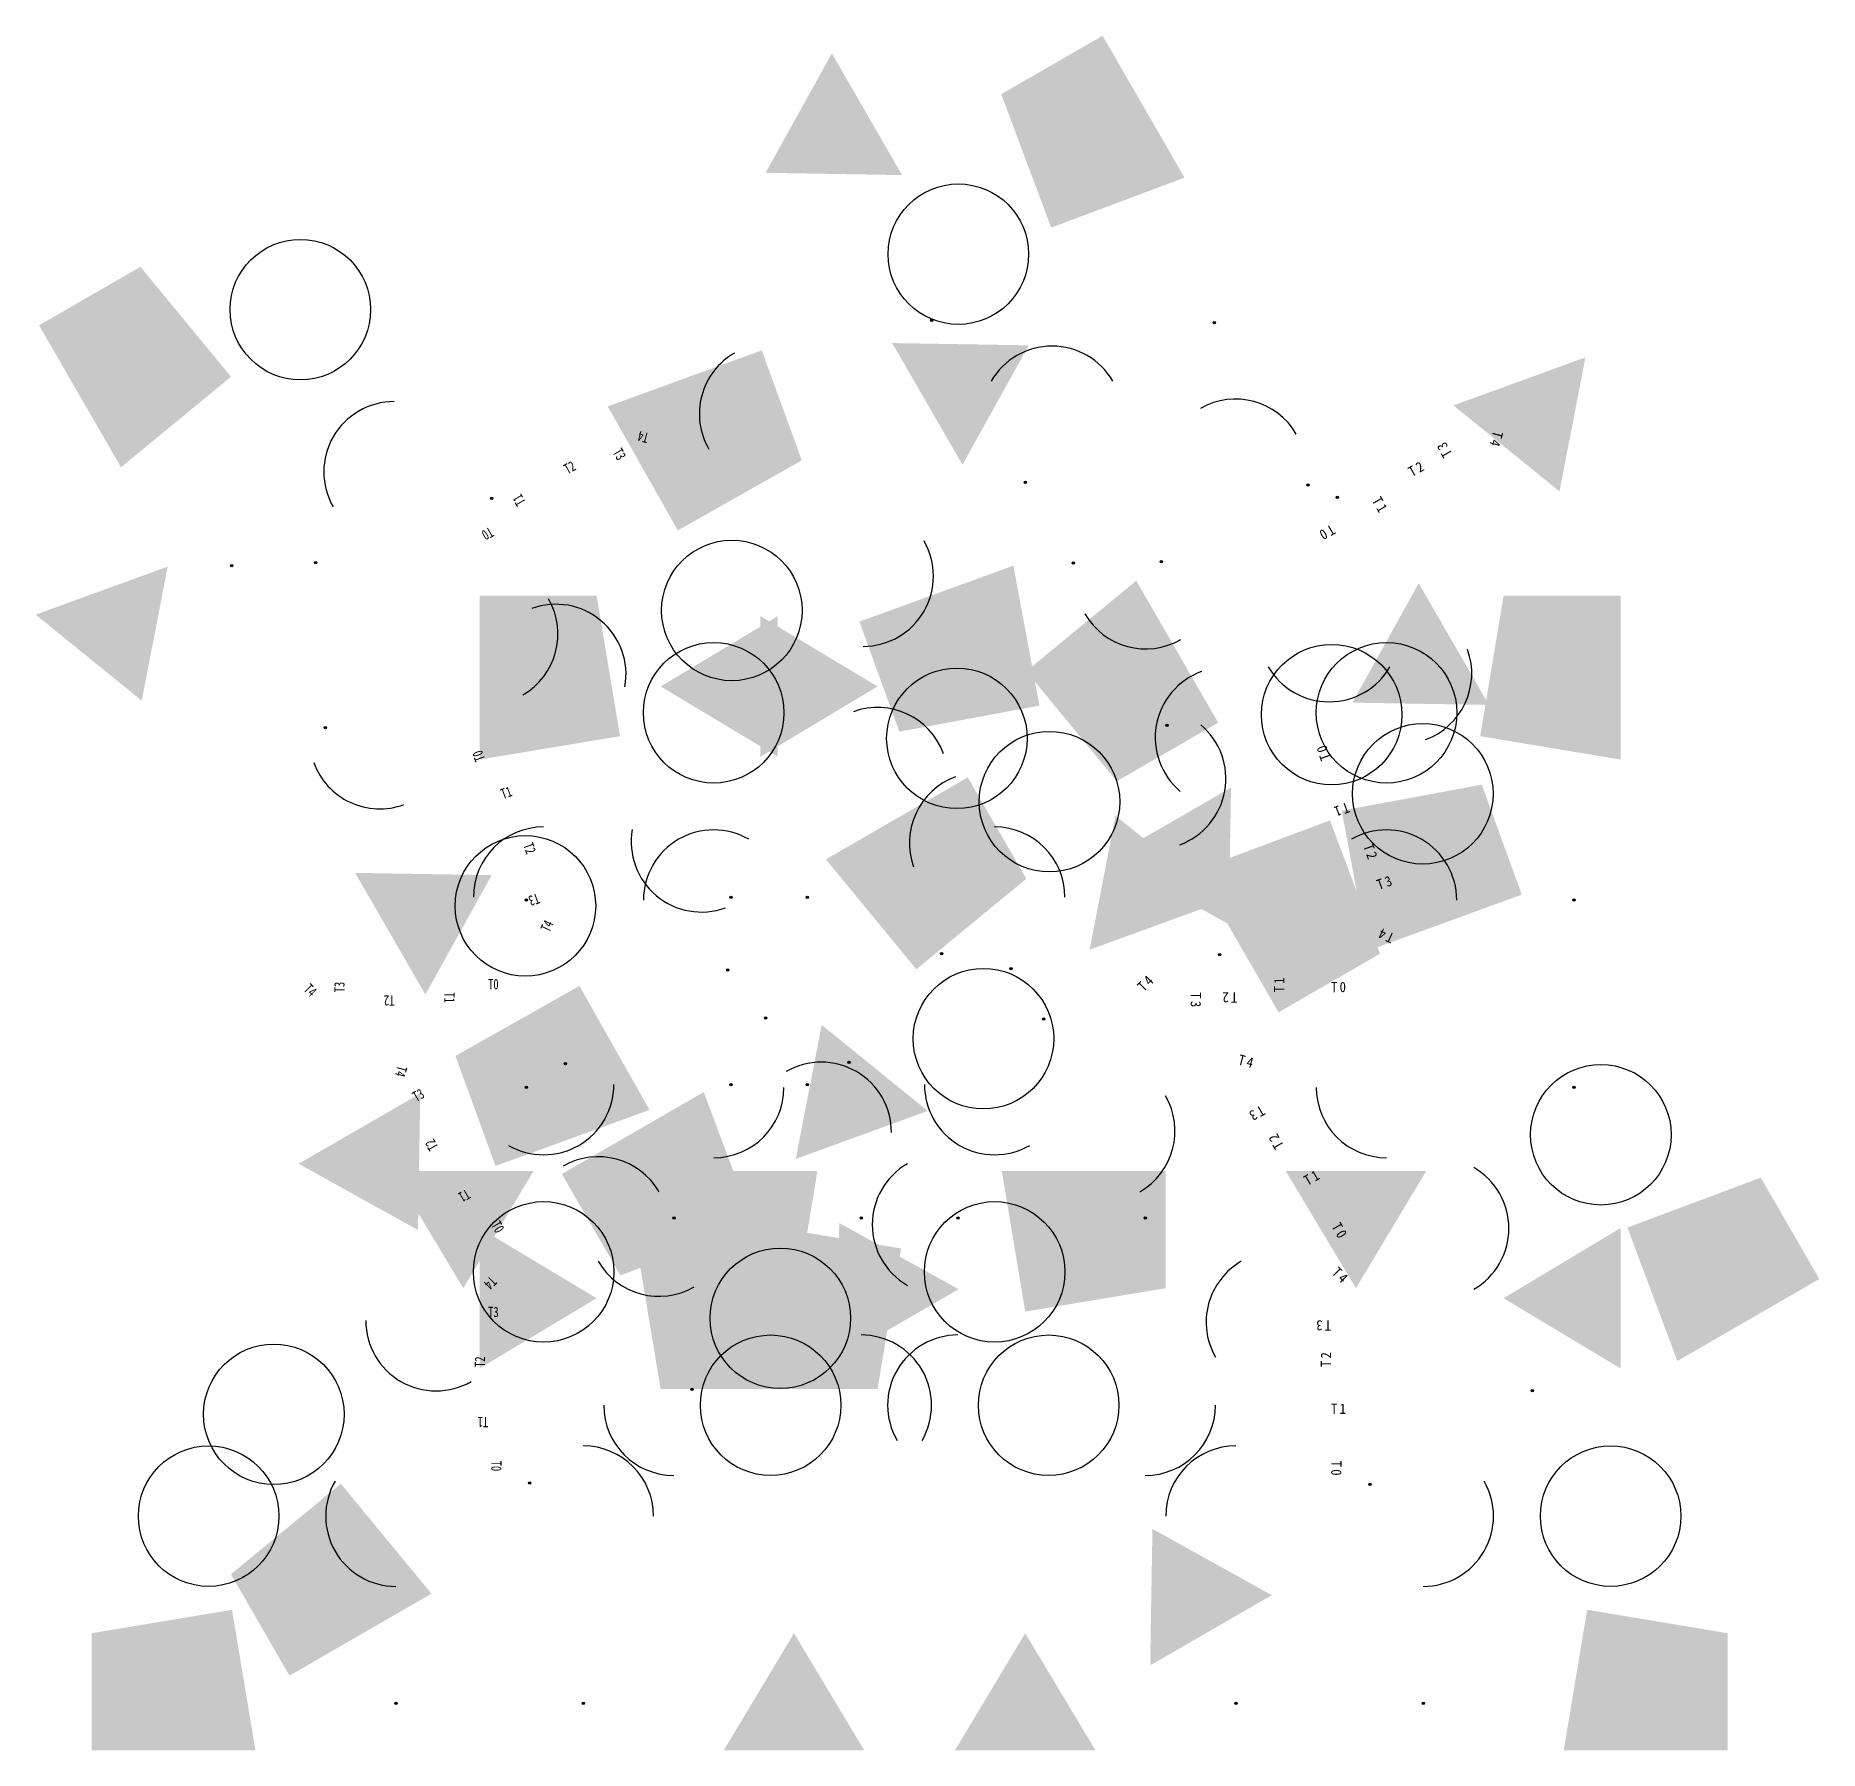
# Model space of a CAD drawing. Units: millimetres at full size, sheet at 1:200. Extents: x -39261 to 36915, y -40000 to 33220.
import ezdxf
from ezdxf.enums import TextEntityAlignment as Align

# ---------------------------------------------------------------- set-up
doc = ezdxf.new("R2010")
doc.units = ezdxf.units.MM
doc.header["$LTSCALE"] = 200
doc.header["$PDMODE"] = 32
doc.header["$PDSIZE"] = 100
doc.layers.add('0-8_門型柱部', color=2, linetype='Continuous')
doc.styles.add('@ＭＳ ゴシック', font='')
doc.styles.get('@ＭＳ ゴシック').set_extended_font_data('@MS Gothic')

msp = doc.modelspace()

# ---------------------------------------------------------------- linework, layer by layer
at = {"layer": '0-8_門型柱部', "color": 6}
for centre in [(144.5, 23890.3), (-27957, 21522.2), (-9529.8, 8676.2), (-10305.6, 4305.6), (16090, 4225.7), (18430.6, 4305.6), (82, 3213.9), (19980.5, 845.8), (4035, 510.4), (-18345.2, -3940.1), (1216.7, -9612.4), (27584.7, -13714), (-17569.4, -19569.4), (1694.4, -19569.4), (-7459.7, -21549.9), (-29091.7, -25651.5), (-7875, -25263.9), (4000, -25263.9), (-31875, -30000), (28000, -30000)]:
    msp.add_circle(centre, 3000, dxfattribs=at)
at = {"layer": '0-8_門型柱部'}
for centre, start, end in [((4144.5, 16962.1), 30, 150), ((-23957, 14594), 90, 210), ((-3918, 10142.1), 270, 30), ((-17047.4, 5940), 350, 110), ((15980.5, 7774.1), 210, 330), ((11552.5, 3246.6), 110, 230), ((8572.5, 1489.5), 290, 50), ((-10827.6, -1203.9), 170, 290), ((-10305.6, -3694.4), 60, 180), ((18430.6, -3694.4), 0, 120), ((-5711.6, -13612.4), 0, 120), ((-17569.4, -11569.4), 240, 0), ((1694.4, -11569.4), 180, 300), ((-531.5, -17549.9), 120, 240), ((20656.5, -17714), 300, 60), ((-22163.4, -21651.5), 180, 300), ((-4000, -25263.9), 330, 90), ((125, -25263.9), 90, 210), ((-23875, -30000), 150, 270), ((20000, -30000), 270, 30)]:
    msp.add_arc(centre, 3000, start, end, dxfattribs=at)
at = {"layer": '0-8_門型柱部', "color": 3}
for centre, start, end in [((-7918, 17070.3), 120, 210), ((11980.5, 14702.3), 30, 120), ((-19957, 7665.8), 300, 30), ((8144.5, 10033.9), 210, 300), ((19070.1, 5982.8), 290, 20), ((-3310.1, 1532.3), 20, 110), ((-24564.9, 3203.8), 200, 290), ((1054.9, -1246.6), 110, 200), ((-17569.4, -3569.4), 90, 180), ((1694.4, -3569.4), 0, 90), ((-10305.6, -11694.4), 270, 0), ((6396.7, -13549.9), 300, 30), ((18430.6, -11694.4), 180, 270), ((-15235.2, -17651.5), 30, 120), ((-12639.8, -17612.4), 210, 300), ((13728.3, -21714), 120, 210), ((-12000, -25263.9), 180, 270), ((8125, -25263.9), 270, 0), ((-15875, -30000), 0, 90), ((12000, -30000), 90, 180)]:
    msp.add_arc(centre, 3000, start, end, dxfattribs=at)
for p in [(-989.8, 21070.3), (15072.7, 14033.9), (16333.9, 13500.3), (-27301.1, 10721.4), (5052.3, 10702.3), (-26885.2, 3665.8), (-9569.4, -3569.4), (-6305.6, -3569.4), (-573.9, -5985.3), (2396.7, -6621.7), (3791.1, -8764.2), (-16639.8, -10684.2), (-18305.6, -11694.4), (26430.6, -11694.4), (-12000, -17263.9), (8125, -17263.9), (-11235.2, -24579.7), (17728.3, -28642.2), (-15875, -38000), (12000, -38000)]:
    msp.add_point(p, dxfattribs=at)
at = {"layer": '0-8_門型柱部'}
for p in [(11072.7, 20962.1), (3010.2, 14142.1), (-19783.5, 13457.5), (8816.4, 10764.1), (-30885.2, 10594), (9052.3, 3774.1), (-18305.6, -3694.4), (26430.6, -3694.4), (11308.6, -6028), (-9711.6, -6684.2), (-8091.5, -8721.4), (-4531.5, -10621.7), (-9569.4, -11569.4), (-6305.6, -11569.4), (-4000, -17263.9), (125, -17263.9), (24656.5, -24642.2), (-18163.4, -28579.7), (-23875, -38000), (20000, -38000)]:
    msp.add_point(p, dxfattribs=at)
at = {"layer": '0-8_門型柱部', "color": 6}
for points in [[(9804.8, 27158.2), (6304.8, 33220.4), (4108.6, 25024.2), (1974.7, 30720.4)], [(-35617.3, 14790.2), (-39117.3, 20852.3), (-30921.1, 18656.2), (-34787.2, 23352.3)], [(-14829.4, 17389.1), (-8251.6, 19783.2), (-11837.6, 12092.9), (-6541.5, 15084.7)], [(2494.2, 10591.4), (-4083.7, 8197.3), (3606.6, 4611.2), (-2373.6, 3498.8)], [(7742.3, 9946), (11242.3, 3883.8), (3046.1, 6079.9), (6912.2, 1383.8)], [(-20305.6, 2305.6), (-20305.6, 9305.6), (-14305.6, 3305.6), (-15305.6, 9305.6)], [(28430.6, 2305.6), (28430.6, 9305.6), (22430.6, 3305.6), (23430.6, 9305.6)], [(-5515.4, -1952.1), (546.8, 1547.9), (-1649.4, -6648.3), (3046.8, -2782.3)], [(17630.8, -5855.3), (24208.7, -3461.1), (16518.4, 124.9), (22498.6, 1237.3)], [(10320.2, -2422.1), (13820.2, -8484.3), (16016.4, -288.1), (18150.3, -5984.3)], [(-13045.6, -12652.9), (-19623.4, -15047.1), (-16037.4, -7356.8), (-21333.5, -10348.6)], [(-10727.7, -11889.6), (-16789.8, -15389.6), (-8593.7, -17585.8), (-14289.8, -19719.8)], [(-5875, -15263.9), (-12875, -15263.9), (-6875, -21263.9), (-12875, -20263.9)], [(2000, -15263.9), (9000, -15263.9), (3000, -21263.9), (9000, -20263.9)], [(30852.7, -23374.2), (36914.8, -19874.2), (28718.7, -17678.1), (34414.8, -15544.1)], [(-7569.4, -17569.4), (-7569.4, -24569.4), (-13569.4, -18569.4), (-12569.4, -24569.4)], [(-8305.6, -17569.4), (-8305.6, -24569.4), (-2305.6, -18569.4), (-3305.6, -24569.4)], [(-22359.6, -33311.7), (-28421.8, -36811.7), (-26225.6, -28615.6), (-30921.8, -32481.6)], [(-29875, -40000), (-36875, -40000), (-30875, -34000), (-36875, -35000)], [(26000, -40000), (33000, -40000), (27000, -34000), (33000, -35000)]]:
    msp.add_solid(points, dxfattribs=at)
at = {"layer": '0-8_門型柱部'}
for points in [[(-5257.7, 32462.6), (-2257.7, 27266.5), (-8087.8, 27364.5)], [(-2679.8, 20094.6), (320.2, 14898.4), (3150.3, 19996.5)], [(26926.2, 19483.9), (21288, 17431.8), (25817.2, 13759.4)], [(-39261.4, 8496.5), (-33623.3, 10548.6), (-34732.3, 4824.1)], [(22804.8, 4641.6), (19804.8, 9837.7), (16974.7, 4739.6)], [(-7569.4, 8430.6), (-7569.4, 2430.6), (-12569.4, 5430.6)], [(-8305.6, 8430.6), (-8305.6, 2430.6), (-3305.6, 5430.6)], [(11789, 1110.4), (6592.9, -1889.6), (11690.9, -4719.8)], [(11386.4, -3760.4), (5748.3, -5812.5), (6857.3, -88)], [(-22617.3, -7726.5), (-25617.3, -2530.4), (-19787.2, -2628.4)], [(-6801.2, -14747.8), (-1163, -12695.7), (-5692.2, -9023.3)], [(-28032.1, -14952.1), (-22835.9, -11952.1), (-22934, -17782.3)], [(-24000, -15263.9), (-18000, -15263.9), (-21000, -20263.9)], [(20125, -15263.9), (14125, -15263.9), (17125, -20263.9)], [(157.1, -20311.7), (-5039.1, -23311.7), (-4941, -17481.6)], [(-20305.6, -23694.4), (-20305.6, -17694.4), (-15305.6, -20694.4)], [(28430.6, -23694.4), (28430.6, -17694.4), (23430.6, -20694.4)], [(8336, -36374.2), (13532.1, -33374.2), (8434.1, -30544.1)], [(-3875, -40000), (-9875, -40000), (-6875, -35000)], [(0, -40000), (6000, -40000), (3000, -35000)]]:
    msp.add_solid(points, dxfattribs=at)

# ---------------------------------------------------------------- texts
at = {"layer": '0-8_門型柱部', "color": 7, "style": '@ＭＳ ゴシック', "width": 0.75}
for s, rotation, p in [('T4', 165, (-13009.3, 16368.1)), ('T3', 300, (-14741.3, 15368.1)), ('T2', 30, (-16473.4, 14368.1)), ('T1', 120, (-18205.4, 13368.1)), ('T0', 210, (-19937.5, 12368.1)), ('T0', 110, (-19937.5, 2368.1)), ('T1', 20, (-19253.5, 488.7)), ('T2', 290, (-18569.4, -1390.7)), ('T3', 200, (-17885.4, -3270.1)), ('T4', 65, (-17201.3, -5149.5)), ('T4', 315, (-27937.5, -7631.9)), ('T3', 90, (-25937.5, -7631.9)), ('T2', 180, (-23937.5, -7631.9)), ('T1', 270, (-21937.5, -7631.9)), ('T4', 255, (-23937.5, -10703.7)), ('T3', 30, (-22937.5, -12435.8)), ('T2', 120, (-21937.5, -14167.8)), ('T1', 210, (-20937.5, -15899.9)), ('T0', 300, (-19937.5, -17631.9)), ('T4', 225, (-19937.5, -19631.9)), ('T2', 90, (-19937.5, -23631.9)), ('T1', 180, (-19937.5, -25631.9)), ('T0', 270, (-19937.5, -27631.9))]:
    msp.add_text(s, height=439.9, rotation=rotation, dxfattribs=at).set_placement(p, align=Align.BOTTOM_LEFT)
for s, p in [('T0', (-19937.5, -7631.9)), ('T3', (-19937.5, -21631.9))]:
    msp.add_text(s, height=439.9, dxfattribs=at).set_placement(p, align=Align.BOTTOM_LEFT)
at = {"layer": '0-8_門型柱部', "color": 7, "char_height": 439.9, "attachment_point": 7, "style": '@ＭＳ ゴシック'}
for s, insert, rotation in [('\\T1.36;\\W0.9;T4', (22990.7, 16368.1), 255), ('\\T1.36;\\W0.9;T3', (21258.7, 15368.1), 120), ('\\T1.36;\\W0.9;T2', (19526.6, 14368.1), 30), ('\\T1.36;\\W0.9;T1', (17794.6, 13368.1), 300), ('\\T1.36;\\W0.9;T0', (16062.5, 12368.1), 210), ('\\T1.36;\\W0.9;T0', (16062.5, 2368.1), 110), ('\\T1.36;\\W0.9;T1', (16746.5, 488.7), 200), ('\\T1.36;\\W0.9;T2', (17430.6, -1390.7), 290), ('\\T1.36;\\W0.9;T3', (18114.6, -3270.1), 20), ('\\T1.36;\\W0.9;T4', (18798.7, -5149.5), 155), ('\\T1.36;\\W0.9;T4', (8062.5, -7631.9), 45), ('\\T1.36;\\W0.9;T1', (14062.5, -7631.9), 90), ('\\T1.36;\\W0.9;T3', (10062.5, -7631.9), 270), ('\\T1.36;\\W0.9;T2', (12062.5, -7631.9), 180), ('\\T1.36;\\W0.9;T4', (12062.5, -10703.7), 345), ('\\T1.36;\\W0.9;T3', (13062.5, -12435.8), 210), ('\\T1.36;\\W0.9;T2', (14062.5, -14167.8), 120), ('\\T1.36;\\W0.9;T1', (15062.5, -15899.9), 30), ('\\T1.36;\\W0.9;T0', (16062.5, -17631.9), 300), ('\\T1.36;\\W0.9;T4', (16062.5, -19631.9), 315), ('\\T1.36;\\W0.9;T3', (16062.5, -21631.9), 180), ('\\T1.36;\\W0.9;T2', (16062.5, -23631.9), 90), ('\\T1.36;\\W0.9;T0', (16062.5, -27631.9), 270)]:
    msp.add_mtext(s, dxfattribs=dict(at, insert=insert, rotation=rotation))
for s, insert in [('\\T1.36;\\W0.9;T0', (16062.5, -7631.9)), ('\\T1.36;\\W0.9;T1', (16062.5, -25631.9))]:
    msp.add_mtext(s, dxfattribs=dict(at, insert=insert))

doc.saveas('drawing.dxf')
